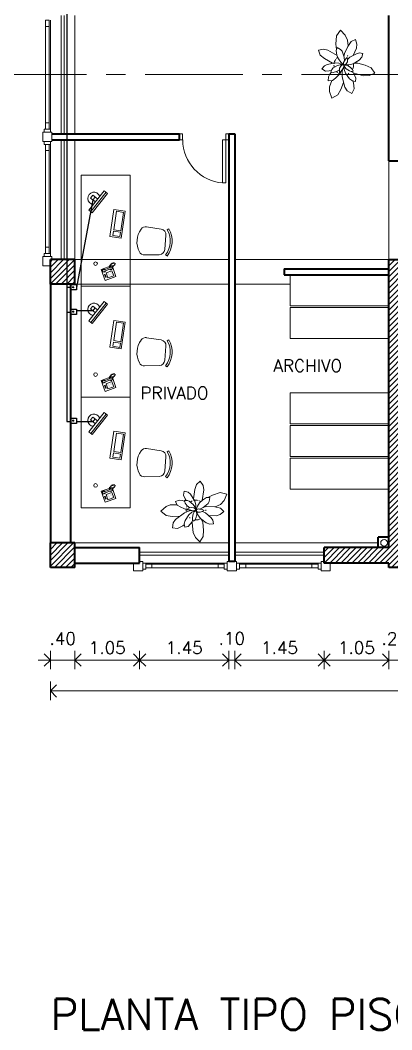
# Model space of a CAD drawing. Extents: x 1018 to 1352, y -109 to 184.
# Drawn here: x 1268.78 to 1274.82, y 106.56 to 122.95 of the extents above; entities that cross this region are included whole.
import ezdxf

# ---------------------------------------------------------------- set-up
doc = ezdxf.new("R2010")
doc.units = 0
doc.header["$LTSCALE"] = 0.5
doc.linetypes.add('CENTER', pattern=[50.8, 31.75, -6.35, 6.35, -6.35])
doc.layers.get('0').update_dxf_attribs({"linetype": 'CONTINUOUS'})
doc.layers.get('Defpoints').update_dxf_attribs({"linetype": 'CONTINUOUS'})
for name, color, linetype, lineweight in [('Acotaciones', 9, 'CONTINUOUS', 9), ('Carpintería', 55, 'CONTINUOUS', 20), ('Detalles .05', 243, 'CONTINUOUS', 5), ('Detalles 01', 8, 'CONTINUOUS', 9), ('Equipamiento fijo', 31, 'CONTINUOUS', 13), ('Equipamiento movil', 33, 'CONTINUOUS', 9), ('Muros corte', 7, 'CONTINUOUS', 40), ('Punta 02', 11, 'CONTINUOUS', 20), ('Punta 05', 52, 'CONTINUOUS', 50), ('Tratamiento pisos', 251, 'CONTINUOUS', 9)]:
    doc.layers.add(name, color=color, linetype=linetype, lineweight=lineweight)
doc.layers.add('Cableado', color=100, linetype='CONTINUOUS')
doc.styles.add('Texto 2 mm', font='simplex.shx', dxfattribs={"height": 0.2})
doc.styles.add('Texto 5 mm', font='simplex.shx', dxfattribs={"height": 0.5})
doc.dimstyles.new('Primera línea', dxfattribs={"dimscale": 0, "dimtxt": 0.2, "dimasz": 0.2, "dimexe": 0.15, "dimexo": 0, "dimgap": 0.1, "dimtad": 1, "dimzin": 4, "dimdsep": 46, "dimtxsty": 'Texto 2 mm', "dimblk": 'OPEN90', "dimcen": 2.5, "dimclrd": 256, "dimclre": 256, "dimclrt": 256, "dimadec": 0, "dimazin": 0, "dimtfac": 1, "dimtmove": 2, "dimatfit": 3, "dimldrblk": 'OPEN90', "dimfxl": 1, "dimtolj": 1, "dimtzin": 0, "dimlwd": -1, "dimlwe": -1, "dimarcsym": 0})
doc.dimstyles.new('Segunda línea', dxfattribs={"dimscale": 0, "dimtxt": 0.2, "dimasz": 0.2, "dimexe": 0.15, "dimexo": 0.5, "dimgap": 0.1, "dimtad": 1, "dimzin": 4, "dimdsep": 46, "dimtxsty": 'Texto 2 mm', "dimblk": 'OPEN90', "dimcen": 2.5, "dimclrd": 256, "dimclre": 256, "dimclrt": 256, "dimadec": 0, "dimazin": 0, "dimtfac": 1, "dimtmove": 2, "dimatfit": 3, "dimldrblk": 'OPEN90', "dimfxl": 1, "dimtolj": 1, "dimtzin": 0, "dimlwd": -1, "dimlwe": -1, "dimarcsym": 0})
pattern_1 = [(45, (54.626424, 1.85935), (-0.0449012806, 0.0449012806), [])]

# ---------------------------------------------------------------- blocks, each defined once
blk = doc.blocks.new('Plant1')
for p, q in [((1.24, 11.02), (-0.18, 7.33)), ((2.94, 14.02), (1.24, 11.02)), ((5.75, 15.65), (2.94, 14.02)), ((6.8, 12.64), (5.75, 15.65)), ((6.67, 9.74), (6.8, 12.64)), ((-10.15, 7.82), (-12.56, 7.25)), ((-12.56, 7.25), (-11.81, 4.91)), ((-8.01, 7.41), (-10.15, 7.82)), ((-4.41, 5.37), (-8.01, 7.41)), ((-4.94, 10.5), (-5.47, 8.7)), ((-5.47, 8.7), (-5.1, 7.19)), ((-5.1, 7.19), (-3.73, 3.58)), ((-3.11, 9.8), (-4.94, 10.5)), ((-1.65, 8.27), (-3.11, 9.8)), ((-0.15, 4.91), (-1.65, 8.27)), ((-0.18, 7.33), (-0.36, 5.38)), ((7.53, 5.66), (4.58, 4.62)), ((4.8, 4.93), (6.67, 9.74)), ((9.19, 5.31), (7.53, 5.66)), ((8.7, 3.64), (9.19, 5.31)), ((-15.39, 2.27), (-18.09, -0.04)), ((-12.63, 3.17), (-15.39, 2.27)), ((-9.66, 3.14), (-12.63, 3.17)), ((-11.81, 4.91), (-9.42, 2.94)), ((-9.42, 2.94), (-5.88, 0.9)), ((-3.93, 0.56), (-7.13, -0.21)), ((-5.88, 0.9), (-4.34, 0.46)), ((-2.06, 0.5), (-3.93, 0.56)), ((-2.48, 2.2), (-3.75, 2.12)), ((-3.75, 2.12), (-2.91, 1.21)), ((-3.73, 3.58), (-2.59, 2.19)), ((-2.91, 1.21), (-1.29, 0)), ((-1.34, 2), (-2.48, 2.2)), ((-1.9, 0.46), (-2.06, 0.5)), ((-0.39, 1.34), (-1.34, 2)), ((-0.56, -0.12), (-0.19, 0)), ((-0.12, 0.81), (-0.39, 1.34)), ((-0.19, 0), (-0.12, 0.06)), ((0.25, 2.69), (-0.15, 4.91)), ((-0.06, 0.25), (-0.12, 0.81)), ((-0.12, 0.06), (-0.06, 0.25)), ((-0.11, 0.67), (0.06, 0.81)), ((0.06, 0.81), (0.25, 2.69)), ((0.31, 1.31), (0.12, 0.38)), ((0.12, 0.38), (0.19, 0.25)), ((0.19, 0.25), (0.38, 0.19)), ((0.73, 2.26), (0.31, 1.31)), ((0.38, 0.19), (1.25, 0.44)), ((0.47, 0.22), (0.69, 0)), ((0.69, 0), (2.44, 0)), ((1.6, 3.31), (0.73, 2.26)), ((1.25, 0.44), (2.18, 1.1)), ((2.74, 4.3), (1.6, 3.31)), ((2.18, 1.1), (3.4, 2.61)), ((2.44, 0), (4.43, 0.51)), ((3.75, 4.5), (2.74, 4.3)), ((3.4, 2.61), (3.75, 3.44)), ((3.75, 3.45), (4.8, 4.93)), ((3.75, 3.44), (3.75, 4.5)), ((4.43, 0.51), (7.5, 2.24)), ((7.5, 2.24), (8.7, 3.64)), ((8.78, 3.92), (9.84, 4.12)), ((9.84, 4.12), (12.89, 4.12)), ((13.53, 0.5), (11.66, -0.54)), ((12.89, 4.12), (15.19, 2.69)), ((15.19, 2.69), (13.53, 0.5)), ((-18.09, -0.04), (-15.37, -2.32)), ((-15.37, -2.32), (-11.22, -3.04)), ((-11.22, -3.04), (-8.38, -3)), ((-8.2, -0.91), (-9.38, -2.5)), ((-9.38, -2.5), (-7.87, -3.25)), ((-5.18, -2.97), (-8.45, -7.47)), ((-7.13, -0.21), (-8.2, -0.91)), ((-7.87, -3.25), (-5.44, -3.05)), ((-5.44, -3.05), (-3.38, -2.45)), ((-3.38, -2.45), (-1.56, -1.44)), ((-1.56, -1.44), (-0.5, -0.38)), ((-1.12, -2.44), (-1.55, -4.42)), ((-1.55, -4.42), (-1.12, -8.67)), ((-1.29, 0), (-0.56, -0.12)), ((-0.38, -0.81), (-1.12, -2.44)), ((-0.31, -0.5), (-0.59, -0.46)), ((-0.5, -0.38), (-0.5, -0.12)), ((0.06, -0.62), (-0.38, -0.81)), ((-0.26, -0.76), (-0.31, -0.5)), ((-0.19, -1.81), (-0.07, -0.68)), ((0.01, -3.25), (-0.19, -1.81)), ((0.12, -0.12), (0, -0.44)), ((0, -0.44), (0.12, -1)), ((1.03, -5.66), (0.01, -3.25)), ((0.56, -0.06), (0.12, -0.12)), ((0.12, -1), (0.45, -1.59)), ((0.45, -1.59), (1.43, -2.3)), ((1.53, -0.38), (0.56, -0.06)), ((1.43, -2.3), (2.56, -2.56)), ((3.06, -1.61), (1.53, -0.38)), ((3.19, -1.19), (2.01, -0.77)), ((2.38, -1), (2.23, -0.95)), ((2.32, -2.51), (3.05, -4.05)), ((4.2, -2.28), (2.38, -1)), ((2.56, -2.56), (3.88, -2.56)), ((3.05, -4.05), (3.43, -5.82)), ((3.88, -2.56), (3.06, -1.61)), ((6, -1.48), (3.19, -1.19)), ((6.42, -4.94), (4.2, -2.28)), ((11.66, -0.54), (6, -1.48)), ((7.5, -6.71), (6.42, -4.94)), ((9.02, -0.98), (12.56, -2.76)), ((12.56, -2.76), (15.17, -4.6)), ((15.17, -4.6), (16.61, -7.77)), ((-8.45, -7.47), (-9.18, -9.67)), ((-9.18, -9.67), (-8.88, -12.44)), ((-6.25, -11.82), (-4.21, -9.77)), ((-4.21, -9.77), (-1.41, -5.8)), ((-1.12, -8.67), (-0.57, -10.07)), ((-0.57, -10.07), (1, -11.56)), ((1, -11.56), (2.25, -9.87)), ((1.72, -6.45), (1.03, -5.66)), ((3.06, -7.12), (1.72, -6.45)), ((2.25, -9.87), (2.39, -7.87)), ((2.39, -7.87), (2.32, -6.75)), ((3.43, -5.82), (3.06, -7.12)), ((3.19, -6.68), (4.04, -7.69)), ((4.04, -7.69), (5.41, -8.56)), ((5.41, -8.56), (7.5, -8.88)), ((7.5, -8.88), (7.5, -6.71)), ((7.5, -6.98), (10.72, -8.45)), ((10.72, -8.45), (13.06, -8.78)), ((13.06, -8.78), (16.61, -7.77)), ((-8.88, -12.44), (-6.25, -11.82))]:
    blk.add_line(p, q)
for start, end in [(172.4345, 176.9296), (149.2581, 153.7532), (57.1582, 93.2041), (21.2653, 25.7604), (212.1423, 223.5771), (229.8179, 257.6637), (265.2848, 278.7499), (306.6551, 316.418), (323.0282, 344.4965)]:
    blk.add_arc((0, 0), 5.12, start, end)
blk = doc.blocks.new('_Open90')
at = {"color": 0, "linetype": 'ByBlock', "lineweight": -2}
for p, q in [((0, 0), (-1, 0)), ((-0.5, 0.5), (0, 0)), ((0, 0), (-0.5, -0.5))]:
    blk.add_line(p, q, dxfattribs=at)
blk = doc.blocks.new('*D179')
at = {"layer": 'Acotaciones', "transparency": 16777216}
for p, q in [((1269.672, 112.714), (1269.672, 112.414)), ((1269.872, 112.564), (1270.522, 112.564)), ((1270.722, 112.714), (1270.722, 112.414))]:
    blk.add_line(p, q, dxfattribs=at)
at = {"layer": 'Defpoints', "color": 0, "transparency": 16777216}
for p in [(1269.672, 112.714), (1270.722, 112.714), (1270.722, 112.564)]:
    blk.add_point(p, dxfattribs=at)
at = {"layer": 'Acotaciones', "transparency": 16777216, "xscale": 0.2, "yscale": 0.2, "zscale": 0.2, "rotation": 180}
blk.add_blockref('_Open90', (1269.672, 112.564), dxfattribs=at)
at = {"layer": 'Acotaciones', "transparency": 16777216, "xscale": 0.2, "yscale": 0.2, "zscale": 0.2}
blk.add_blockref('_Open90', (1270.722, 112.564), dxfattribs=at)
at = {"layer": 'Acotaciones', "transparency": 16777216, "insert": (1270.197, 112.764), "char_height": 0.2, "attachment_point": 5, "style": 'Texto 2 mm'}
blk.add_mtext('\\A1;1.05', dxfattribs=at)
blk = doc.blocks.new('*D180')
at = {"layer": 'Acotaciones', "transparency": 16777216}
for p, q in [((1270.722, 112.714), (1270.722, 112.414)), ((1270.922, 112.564), (1271.972, 112.564)), ((1272.172, 112.714), (1272.172, 112.414))]:
    blk.add_line(p, q, dxfattribs=at)
at = {"layer": 'Defpoints', "color": 0, "transparency": 16777216}
for p in [(1270.722, 112.714), (1272.172, 112.714), (1272.172, 112.564)]:
    blk.add_point(p, dxfattribs=at)
at = {"layer": 'Acotaciones', "transparency": 16777216, "xscale": 0.2, "yscale": 0.2, "zscale": 0.2, "rotation": 180}
blk.add_blockref('_Open90', (1270.722, 112.564), dxfattribs=at)
at = {"layer": 'Acotaciones', "transparency": 16777216, "xscale": 0.2, "yscale": 0.2, "zscale": 0.2}
blk.add_blockref('_Open90', (1272.172, 112.564), dxfattribs=at)
at = {"layer": 'Acotaciones', "transparency": 16777216, "insert": (1271.447, 112.764), "char_height": 0.2, "attachment_point": 5, "style": 'Texto 2 mm'}
blk.add_mtext('\\A1;1.45', dxfattribs=at)
blk = doc.blocks.new('*D181')
at = {"layer": 'Acotaciones', "transparency": 16777216}
for p, q in [((1272.272, 112.714), (1272.272, 112.414)), ((1272.472, 112.564), (1273.522, 112.564)), ((1273.722, 112.714), (1273.722, 112.414))]:
    blk.add_line(p, q, dxfattribs=at)
at = {"layer": 'Defpoints', "color": 0, "transparency": 16777216}
for p in [(1272.272, 112.714), (1273.722, 112.714), (1273.722, 112.564)]:
    blk.add_point(p, dxfattribs=at)
at = {"layer": 'Acotaciones', "transparency": 16777216, "xscale": 0.2, "yscale": 0.2, "zscale": 0.2, "rotation": 180}
blk.add_blockref('_Open90', (1272.272, 112.564), dxfattribs=at)
at = {"layer": 'Acotaciones', "transparency": 16777216, "xscale": 0.2, "yscale": 0.2, "zscale": 0.2}
blk.add_blockref('_Open90', (1273.722, 112.564), dxfattribs=at)
at = {"layer": 'Acotaciones', "transparency": 16777216, "insert": (1272.997, 112.764), "char_height": 0.2, "attachment_point": 5, "style": 'Texto 2 mm'}
blk.add_mtext('\\A1;1.45', dxfattribs=at)
blk = doc.blocks.new('*D182')
at = {"layer": 'Acotaciones', "transparency": 16777216}
for p, q in [((1273.722, 112.714), (1273.722, 112.414)), ((1273.922, 112.564), (1274.572, 112.564)), ((1274.772, 112.714), (1274.772, 112.414))]:
    blk.add_line(p, q, dxfattribs=at)
at = {"layer": 'Defpoints', "color": 0, "transparency": 16777216}
for p in [(1273.722, 112.714), (1274.772, 112.714), (1274.772, 112.564)]:
    blk.add_point(p, dxfattribs=at)
at = {"layer": 'Acotaciones', "transparency": 16777216, "xscale": 0.2, "yscale": 0.2, "zscale": 0.2, "rotation": 180}
blk.add_blockref('_Open90', (1273.722, 112.564), dxfattribs=at)
at = {"layer": 'Acotaciones', "transparency": 16777216, "xscale": 0.2, "yscale": 0.2, "zscale": 0.2}
blk.add_blockref('_Open90', (1274.772, 112.564), dxfattribs=at)
at = {"layer": 'Acotaciones', "transparency": 16777216, "insert": (1274.247, 112.764), "char_height": 0.2, "attachment_point": 5, "style": 'Texto 2 mm'}
blk.add_mtext('\\A1;1.05', dxfattribs=at)
blk = doc.blocks.new('*D196')
at = {"layer": 'Acotaciones', "transparency": 16777216}
for p, q in [((1269.272, 112.214), (1269.272, 111.914)), ((1297.472, 112.214), (1297.472, 111.914)), ((1269.472, 112.064), (1297.272, 112.064))]:
    blk.add_line(p, q, dxfattribs=at)
at = {"layer": 'Defpoints', "color": 0, "transparency": 16777216}
for p in [(1269.272, 112.714), (1297.472, 112.714), (1297.472, 112.064)]:
    blk.add_point(p, dxfattribs=at)
at = {"layer": 'Acotaciones', "transparency": 16777216, "xscale": 0.2, "yscale": 0.2, "zscale": 0.2, "rotation": 180}
blk.add_blockref('_Open90', (1269.272, 112.064), dxfattribs=at)
at = {"layer": 'Acotaciones', "transparency": 16777216, "xscale": 0.2, "yscale": 0.2, "zscale": 0.2}
blk.add_blockref('_Open90', (1297.472, 112.064), dxfattribs=at)
at = {"layer": 'Acotaciones', "transparency": 16777216, "insert": (1283.372, 112.264), "char_height": 0.2, "attachment_point": 5, "style": 'Texto 2 mm'}
blk.add_mtext('\\A1;28.20', dxfattribs=at)
blk = doc.blocks.new('TELEFONO')
at = {"layer": 'Detalles .05'}
for p, q in [((0.139, 0.134), (-0.098, 0.134)), ((-0.098, 0.134), (-0.098, -0.099)), ((-0.071, 0.089), (-0.071, -0.055)), ((-0.043, 0.089), (-0.043, -0.055)), ((0.108, 0.063), (0, 0.063)), ((0, 0.063), (0, -0.063)), ((0.081, 0.108), (0.023, 0.108)), ((0.023, 0.108), (0.023, 0.094)), ((0.023, 0.094), (0.081, 0.094)), ((0.027, 0.041), (0.027, 0.041)), ((0.027, 0.014), (0.027, 0.014)), ((0.054, 0.041), (0.054, 0.041)), ((0.054, 0.014), (0.054, 0.014)), ((0.081, 0.094), (0.081, 0.108)), ((0.081, 0.041), (0.081, 0.041)), ((0.081, 0.014), (0.081, 0.014)), ((0.108, -0.063), (0.108, 0.063)), ((0.139, -0.099), (0.139, 0.134)), ((-0.129, -0.104), (-0.147, -0.11)), ((-0.129, -0.116), (-0.147, -0.121)), ((-0.129, -0.127), (-0.147, -0.133)), ((-0.129, -0.139), (-0.147, -0.145)), ((-0.124, -0.093), (-0.141, -0.098)), ((-0.124, -0.15), (-0.141, -0.156)), ((-0.118, -0.081), (-0.135, -0.087)), ((-0.118, -0.162), (-0.135, -0.168)), ((-0.112, -0.07), (-0.129, -0.075)), ((-0.106, -0.058), (-0.124, -0.064)), ((-0.104, -0.17), (-0.122, -0.176)), ((-0.101, -0.047), (-0.118, -0.052)), ((-0.089, -0.156), (-0.106, -0.162)), ((-0.083, -0.145), (-0.101, -0.15)), ((-0.098, -0.099), (0.139, -0.099)), ((-0.078, -0.133), (-0.095, -0.139)), ((-0.072, -0.121), (-0.089, -0.127)), ((-0.067, -0.083), (-0.078, -0.116)), ((0, -0.063), (0.108, -0.063)), ((0.027, -0.013), (0.027, -0.013)), ((0.027, -0.04), (0.027, -0.04)), ((0.054, -0.013), (0.054, -0.013)), ((0.054, -0.04), (0.054, -0.04)), ((0.081, -0.013), (0.081, -0.013)), ((0.081, -0.04), (0.081, -0.04))]:
    blk.add_line(p, q, dxfattribs=at)
for centre, start, end in [((-0.057, 0.089), 298.4915, 241.5085), ((-0.057, -0.055), 118.4915, 61.5085)]:
    blk.add_arc(centre, 0.0302, start, end, dxfattribs=at)
blk = doc.blocks.new('RECTANG')
for p, q in [((1, 1), (0, 1)), ((0, 1), (0, 0)), ((1, 0), (1, 1)), ((0, 0), (1, 0))]:
    blk.add_line(p, q)
blk = doc.blocks.new('KEYBOARD', base_point=(60, 294))
for p, xscale, yscale, zscale in [((60, 294), 19, 8, 19), ((61, 295), 13, 5, 13), ((75, 295), 3, 5, 3)]:
    blk.add_blockref('RECTANG', p, dxfattribs=dict(xscale=xscale, yscale=yscale, zscale=zscale))
blk = doc.blocks.new('silla compu')
for p, q in [((-0.198, 0.131), (-0.215, -0.107)), ((0.255, 0.058), (0.197, -0.173)), ((-0.225, -0.207), (-0.247, -0.23)), ((0.092, -0.242), (-0.137, -0.206)), ((0.175, -0.271), (0.188, -0.3))]:
    blk.add_line(p, q)
for centre, radius, start, end in [((-0.105, 0.124), 0.0936, 112.4967, 175.8734), ((-0.005, -0.116), 0.354, 49.3107, 112.4967), ((0.175, 0.085), 0.0838, 341.6928, 53.5518), ((-0.122, -0.113), 0.0936, 175.8734, 260.9037), ((0.022, 0.055), 0.392, 226.6455, 295.1618), ((0.022, 0.055), 0.361, 226.6972, 295.1102), ((0.098, -0.138), 0.105, 266.1879, 340.6498)]:
    blk.add_arc(centre, radius, start, end)

msp = doc.modelspace()

# ---------------------------------------------------------------- hatches: boundary and pattern name
at = {"layer": 'Detalles 01'}
h = msp.add_hatch(dxfattribs=at)
h.set_pattern_fill('ANSI31,_O', color=256, scale=0.02)
h.set_pattern_definition(pattern_1)
h.paths.add_polyline_path([(1269.672, 119.064), (1269.272, 119.064), (1269.272, 118.664), (1269.672, 118.664)])
h = msp.add_hatch(dxfattribs=at)
h.set_pattern_fill('ANSI31,_O', color=256, scale=0.02)
h.set_pattern_definition(pattern_1)
h.paths.add_polyline_path([(1276.272, 116.039), (1275.022, 116.039), (1275.022, 119.064), (1274.772, 119.064), (1274.772, 114.389), (1273.722, 114.389), (1273.722, 114.139), (1274.772, 114.139), (1274.772, 114.064), (1275.022, 114.064), (1275.022, 115.789), (1276.272, 115.789)])
h.paths.add_polyline_path([(1280.772, 119.064), (1280.522, 119.064), (1280.522, 116.039), (1279.272, 116.039), (1279.272, 115.789), (1280.522, 115.789), (1280.522, 114.064), (1280.772, 114.064), (1280.772, 114.139), (1281.822, 114.139), (1281.822, 114.389), (1280.772, 114.389)])
h = msp.add_hatch(dxfattribs=at)
h.set_pattern_fill('ANSI31,_O', color=256, scale=0.02)
h.set_pattern_definition(pattern_1)
h.paths.add_polyline_path([(1269.672, 114.464), (1269.272, 114.464), (1269.272, 114.064), (1269.672, 114.064)])

# ---------------------------------------------------------------- linework, layer by layer
at = {"layer": 'Acotaciones'}
for p, q in [((1269.272, 112.564), (1269.072, 112.564)), ((1269.172, 112.664), (1269.272, 112.564)), ((1269.272, 112.564), (1269.172, 112.464)), ((1269.272, 112.714), (1269.272, 112.414)), ((1269.272, 112.564), (1269.672, 112.564)), ((1272.172, 112.564), (1272.272, 112.564)), ((1274.772, 112.564), (1275.272, 112.564))]:
    msp.add_line(p, q, dxfattribs=at)
at = {"layer": 'Cableado'}
for p, q in [((1269.541, 127.225), (1269.541, 116.438)), ((1269.964, 120.031), (1269.697, 118.61)), ((1269.541, 118.618), (1269.597, 118.618)), ((1269.541, 118.209), (1269.597, 118.209)), ((1269.964, 118.231), (1269.697, 118.231)), ((1269.541, 116.438), (1269.597, 116.438)), ((1269.964, 116.431), (1269.697, 116.431))]:
    msp.add_line(p, q, dxfattribs=at)
for points in [[(1269.597, 118.656), (1269.697, 118.656), (1269.697, 118.572), (1269.597, 118.572)], [(1269.597, 118.258), (1269.697, 118.258), (1269.697, 118.173), (1269.597, 118.173)], [(1269.597, 116.49), (1269.697, 116.49), (1269.697, 116.405), (1269.597, 116.405)]]:
    msp.add_lwpolyline(points, close=True, dxfattribs=at)
at = {"layer": 'Carpintería'}
for p, q in [((1269.192, 122.948), (1269.192, 121.181)), ((1269.252, 122.948), (1269.192, 122.948)), ((1269.252, 122.948), (1269.252, 121.181)), ((1269.252, 122.848), (1269.192, 122.848)), ((1269.192, 121.281), (1269.252, 121.281)), ((1269.147, 121.131), (1269.147, 120.981)), ((1269.147, 121.131), (1269.297, 121.131)), ((1269.172, 121.131), (1269.172, 121.181)), ((1269.172, 121.181), (1269.272, 121.181)), ((1269.272, 121.181), (1269.272, 121.131)), ((1269.297, 121.131), (1269.297, 120.981)), ((1271.422, 121.106), (1271.372, 121.106)), ((1271.422, 121.106), (1271.422, 121.006)), ((1272.122, 121.106), (1272.122, 121.006)), ((1272.122, 121.106), (1272.172, 121.106)), ((1269.147, 120.981), (1269.297, 120.981)), ((1269.172, 120.981), (1269.172, 120.931)), ((1269.272, 120.931), (1269.172, 120.931)), ((1269.192, 120.931), (1269.192, 119.164)), ((1269.252, 120.931), (1269.252, 119.164)), ((1269.272, 120.931), (1269.272, 120.981)), ((1271.422, 121.006), (1271.372, 121.006)), ((1272.072, 120.306), (1272.072, 121.006)), ((1272.072, 121.006), (1272.122, 121.006)), ((1272.122, 121.006), (1272.172, 121.006)), ((1272.122, 121.006), (1272.122, 120.306)), ((1269.252, 120.831), (1269.192, 120.831)), ((1272.122, 120.306), (1272.072, 120.306)), ((1269.297, 119.114), (1269.147, 119.114)), ((1269.147, 119.114), (1269.147, 118.964)), ((1269.172, 119.114), (1269.172, 119.164)), ((1269.172, 119.164), (1269.272, 119.164)), ((1269.192, 119.264), (1269.252, 119.264)), ((1269.272, 119.164), (1269.272, 119.114)), ((1269.297, 119.114), (1269.297, 119.064)), ((1269.147, 118.964), (1269.272, 118.964)), ((1270.622, 114.014), (1270.622, 114.139)), ((1270.772, 114.164), (1270.722, 114.164)), ((1270.772, 114.014), (1270.772, 114.164)), ((1270.822, 114.139), (1270.772, 114.139)), ((1270.772, 114.039), (1270.822, 114.039)), ((1270.822, 114.039), (1270.822, 114.139)), ((1270.822, 114.119), (1272.097, 114.119)), ((1270.822, 114.059), (1272.097, 114.059)), ((1270.922, 114.059), (1270.922, 114.119)), ((1271.997, 114.059), (1271.997, 114.119)), ((1272.097, 114.139), (1272.097, 114.039)), ((1272.097, 114.139), (1272.147, 114.139)), ((1272.147, 114.039), (1272.097, 114.039)), ((1272.147, 114.014), (1272.147, 114.164)), ((1272.172, 114.164), (1272.147, 114.164)), ((1272.297, 114.164), (1272.272, 114.164)), ((1272.297, 114.014), (1272.297, 114.164)), ((1272.347, 114.139), (1272.297, 114.139)), ((1272.297, 114.039), (1272.347, 114.039)), ((1272.347, 114.039), (1272.347, 114.139)), ((1272.347, 114.119), (1273.622, 114.119)), ((1272.347, 114.059), (1273.622, 114.059)), ((1272.447, 114.059), (1272.447, 114.119)), ((1273.522, 114.059), (1273.522, 114.119)), ((1273.622, 114.039), (1273.622, 114.139)), ((1273.622, 114.139), (1273.672, 114.139)), ((1273.672, 114.039), (1273.622, 114.039)), ((1273.672, 114.014), (1273.672, 114.164)), ((1273.672, 114.164), (1273.722, 114.164)), ((1273.822, 114.014), (1273.822, 114.139)), ((1270.772, 114.014), (1270.622, 114.014)), ((1272.297, 114.014), (1272.147, 114.014)), ((1273.672, 114.014), (1273.822, 114.014))]:
    msp.add_line(p, q, dxfattribs=at)
at = {"layer": 'Detalles 01'}
for p, q in [((1269.447, 123.023), (1269.447, 121.106)), ((1269.497, 123.023), (1269.497, 121.106)), ((1269.272, 120.931), (1269.272, 119.164)), ((1269.447, 121.006), (1269.447, 119.064)), ((1269.497, 121.006), (1269.497, 119.064)), ((1272.172, 114.314), (1270.722, 114.314)), ((1272.172, 114.264), (1270.722, 114.264)), ((1273.722, 114.314), (1272.272, 114.314)), ((1273.722, 114.264), (1272.272, 114.264)), ((1272.097, 114.139), (1270.822, 114.139)), ((1273.622, 114.139), (1272.347, 114.139))]:
    msp.add_line(p, q, dxfattribs=at)
at = {"layer": 'Detalles 01', "linetype": 'CENTER', "ltscale": 0.1}
msp.add_line((1268.272, 122.064), (1276.662, 122.064), dxfattribs=at)
at = {"layer": 'Detalles 01'}
msp.add_circle((1274.696, 114.466), 0.055, dxfattribs=at)
msp.add_arc((1272.126, 121.008), 0.703, 180.1171, 265.6407, dxfattribs=at)
at = {"layer": 'Equipamiento fijo'}
for p, q in [((1273.172, 118.314), (1273.172, 118.814)), ((1273.172, 118.314), (1274.772, 118.314)), ((1273.172, 117.784), (1273.172, 118.284)), ((1273.172, 118.284), (1274.772, 118.284)), ((1273.172, 117.784), (1274.772, 117.784)), ((1273.172, 116.899), (1274.772, 116.899)), ((1273.172, 116.399), (1273.172, 116.899)), ((1273.172, 116.399), (1274.772, 116.399)), ((1273.172, 115.869), (1273.172, 116.369)), ((1273.172, 116.369), (1274.772, 116.369)), ((1273.172, 115.869), (1274.772, 115.869)), ((1273.172, 115.339), (1273.172, 115.839)), ((1273.172, 115.839), (1274.772, 115.839)), ((1273.172, 115.339), (1274.772, 115.339))]:
    msp.add_line(p, q, dxfattribs=at)
at = {"layer": 'Equipamiento movil'}
for p, q in [((1269.77, 120.432), (1269.77, 118.632)), ((1270.57, 120.432), (1269.77, 120.432)), ((1270.57, 118.632), (1270.57, 120.432)), ((1269.898, 119.867), (1270.145, 120.181)), ((1269.963, 120.108), (1269.926, 120.061)), ((1270.177, 120.156), (1269.929, 119.842)), ((1270.2, 120.138), (1269.953, 119.823)), ((1270.04, 120.047), (1269.963, 120.108)), ((1270.145, 120.181), (1270.2, 120.138)), ((1270.003, 120), (1269.926, 120.061)), ((1269.964, 120.031), (1270.001, 120.078)), ((1269.953, 119.823), (1269.898, 119.867)), ((1269.77, 118.632), (1269.77, 116.832)), ((1270.57, 118.632), (1269.77, 118.632)), ((1270.57, 118.632), (1269.77, 118.632)), ((1270.57, 116.832), (1270.57, 118.632)), ((1269.898, 118.067), (1270.145, 118.381)), ((1269.963, 118.308), (1269.926, 118.261)), ((1270.177, 118.356), (1269.929, 118.042)), ((1270.2, 118.338), (1269.953, 118.023)), ((1270.04, 118.247), (1269.963, 118.308)), ((1270.145, 118.381), (1270.2, 118.338)), ((1270.003, 118.2), (1269.926, 118.261)), ((1269.964, 118.231), (1270.001, 118.278)), ((1269.953, 118.023), (1269.898, 118.067)), ((1269.77, 116.832), (1269.77, 115.032)), ((1270.57, 116.832), (1269.77, 116.832)), ((1270.57, 116.832), (1269.77, 116.832)), ((1270.57, 115.032), (1270.57, 116.832)), ((1269.898, 116.267), (1270.145, 116.581)), ((1269.963, 116.508), (1269.926, 116.461)), ((1270.177, 116.556), (1269.929, 116.242)), ((1270.2, 116.538), (1269.953, 116.223)), ((1270.04, 116.447), (1269.963, 116.508)), ((1270.145, 116.581), (1270.2, 116.538)), ((1270.003, 116.4), (1269.926, 116.461)), ((1269.964, 116.431), (1270.001, 116.478)), ((1269.953, 116.223), (1269.898, 116.267)), ((1270.57, 115.032), (1269.77, 115.032))]:
    msp.add_line(p, q, dxfattribs=at)
for centre in [(1270.006, 118.997), (1270.006, 117.197), (1270.006, 115.397)]:
    msp.add_circle(centre, 0.03, dxfattribs=at)
for centre in [(1269.98, 120.057), (1269.98, 118.257), (1269.98, 116.457)]:
    msp.add_arc(centre, 0.1, 19.6916, 263.9196, dxfattribs=at)
at = {"layer": 'Muros corte'}
for p, q in [((1274.772, 120.664), (1274.772, 123.023)), ((1269.297, 121.106), (1271.372, 121.106)), ((1271.372, 121.006), (1271.372, 121.106)), ((1272.172, 121.106), (1272.172, 114.164)), ((1272.172, 121.106), (1272.272, 121.106)), ((1272.272, 121.106), (1272.272, 114.164)), ((1269.297, 121.006), (1271.372, 121.006)), ((1274.772, 120.664), (1276.272, 120.664)), ((1269.672, 119.064), (1269.272, 119.064)), ((1269.272, 118.664), (1269.272, 119.064)), ((1269.672, 118.664), (1269.672, 119.064)), ((1274.772, 119.064), (1275.022, 119.064)), ((1274.772, 114.389), (1274.772, 119.064)), ((1273.072, 118.914), (1274.772, 118.914)), ((1273.072, 118.914), (1273.072, 118.814)), ((1273.072, 118.814), (1274.772, 118.814)), ((1269.672, 118.664), (1269.272, 118.664)), ((1269.272, 118.664), (1269.272, 114.464)), ((1269.597, 118.664), (1269.597, 114.464)), ((1274.772, 114.559), (1274.602, 114.559)), ((1274.602, 114.389), (1274.602, 114.559)), ((1269.672, 114.464), (1269.272, 114.464)), ((1269.272, 114.064), (1269.272, 114.464)), ((1269.672, 114.064), (1269.672, 114.464)), ((1269.672, 114.389), (1270.722, 114.389)), ((1270.722, 114.139), (1270.722, 114.389)), ((1274.772, 114.389), (1273.722, 114.389)), ((1273.722, 114.139), (1273.722, 114.389)), ((1269.672, 114.064), (1269.272, 114.064)), ((1269.672, 114.139), (1270.722, 114.139)), ((1272.272, 114.164), (1272.172, 114.164)), ((1274.772, 114.139), (1273.722, 114.139)), ((1274.772, 114.064), (1274.772, 114.139)), ((1275.022, 114.064), (1274.772, 114.064))]:
    msp.add_line(p, q, dxfattribs=at)
at = {"layer": 'Tratamiento pisos'}
for p, q in [((1269.272, 122.948), (1269.272, 121.181)), ((1269.672, 123.023), (1269.672, 121.106)), ((1269.672, 121.006), (1269.672, 119.064)), ((1274.772, 119.064), (1274.772, 120.664)), ((1269.672, 119.064), (1272.172, 119.064)), ((1272.272, 119.064), (1274.772, 119.064)), ((1269.672, 118.664), (1272.172, 118.664)), ((1272.272, 118.664), (1273.172, 118.664)), ((1269.672, 114.464), (1272.172, 114.464)), ((1272.272, 114.464), (1274.602, 114.464))]:
    msp.add_line(p, q, dxfattribs=at)

# ---------------------------------------------------------------- block references
at = {"layer": 'Detalles .05'}
for name, p, xscale, yscale, zscale, rotation in [('Plant1', (1274.041, 122.222), 0.0312, 0.0312, 0.0312, 275.4822477110876), ('TELEFONO', (1270.226, 118.865), -0.8, 0.8, 0.8, 109.5246331456692), ('TELEFONO', (1270.226, 117.065), -0.8, 0.8, 0.8, 109.5246331456692), ('Plant1', (1271.639, 114.998), 0.0312, 0.0312, 0.0312, 207.0751781821673), ('TELEFONO', (1270.226, 115.265), -0.8, 0.8, 0.8, 109.5246331456692)]:
    msp.add_blockref(name, p, dxfattribs=dict(at, xscale=xscale, yscale=yscale, zscale=zscale, rotation=rotation))
at = {"layer": 'Equipamiento movil', "xscale": -0.02326153846132684, "yscale": 0.02326153846151868, "zscale": 0.02326153846153847, "rotation": 81.42196533294214}
for p in [(1270.488, 119.849), (1270.488, 118.049), (1270.488, 116.249)]:
    msp.add_blockref('KEYBOARD', p, dxfattribs=at)
at = {"layer": 'Equipamiento movil', "xscale": -1, "rotation": 76.81788753903416}
for p in [(1270.919, 119.373), (1270.919, 117.573), (1270.919, 115.773)]:
    msp.add_blockref('silla compu', p, dxfattribs=at)

# ---------------------------------------------------------------- texts
at = {"layer": 'Acotaciones', "char_height": 0.2, "attachment_point": 5, "style": 'Texto 2 mm'}
for s, insert in [('\\A1;.40', (1269.472, 112.913)), ('\\A1;.10', (1272.222, 112.915)), ('.25', (1274.869, 112.913))]:
    msp.add_mtext(s, dxfattribs=dict(at, insert=insert))
at = {"layer": 'Cableado', "char_height": 0.0159, "attachment_point": 1, "style": 'Texto 5 mm'}
for insert in [(1269.628, 118.623), (1269.628, 118.224), (1269.628, 116.456)]:
    msp.add_mtext_dynamic_manual_height_columns('RS', width=19.34546, gutter_width=2.5, heights=[0], dxfattribs=dict(at, insert=insert))
at = {"layer": 'Punta 02', "char_height": 0.2, "attachment_point": 1, "style": 'Texto 2 mm'}
for s, insert, width in [('ARCHIVO', (1272.898, 117.441), 1.29857), ('PRIVADO', (1270.736, 116.998), 1.26943)]:
    msp.add_mtext(s, dxfattribs=dict(at, insert=insert, width=width))
at = {"layer": 'Punta 05', "insert": (1269.276, 107.064), "char_height": 0.5, "width": 17.24555, "attachment_point": 1, "style": 'Texto 5 mm'}
msp.add_mtext('PLANTA TIPO PISOS 4º - Esc.: 1:100', dxfattribs=at)

# ---------------------------------------------------------------- dimensions: what is measured, and where the dimension line sits
at = {"layer": 'Acotaciones'}
for base, p1, p2, dimstyle, picture, middle in [((1270.722, 112.564), (1269.672, 112.714), (1270.722, 112.714), 'Primera línea', '*D179', (1270.197, 112.764)), ((1272.172, 112.564), (1270.722, 112.714), (1272.172, 112.714), 'Primera línea', '*D180', (1271.447, 112.764)), ((1273.722, 112.564), (1272.272, 112.714), (1273.722, 112.714), 'Primera línea', '*D181', (1272.997, 112.764)), ((1274.772, 112.564), (1273.722, 112.714), (1274.772, 112.714), 'Primera línea', '*D182', (1274.247, 112.764)), ((1297.472, 112.064), (1269.272, 112.714), (1297.472, 112.714), 'Segunda línea', '*D196', (1283.372, 112.264))]:
    dim = msp.add_linear_dim(base=base, p1=p1, p2=p2, dimstyle=dimstyle, override={"dimscale": 1}, dxfattribs=at)
    dim.commit()
    dim.dimension.update_dxf_attribs({"geometry": picture, "text_midpoint": middle})

doc.saveas('drawing.dxf')
